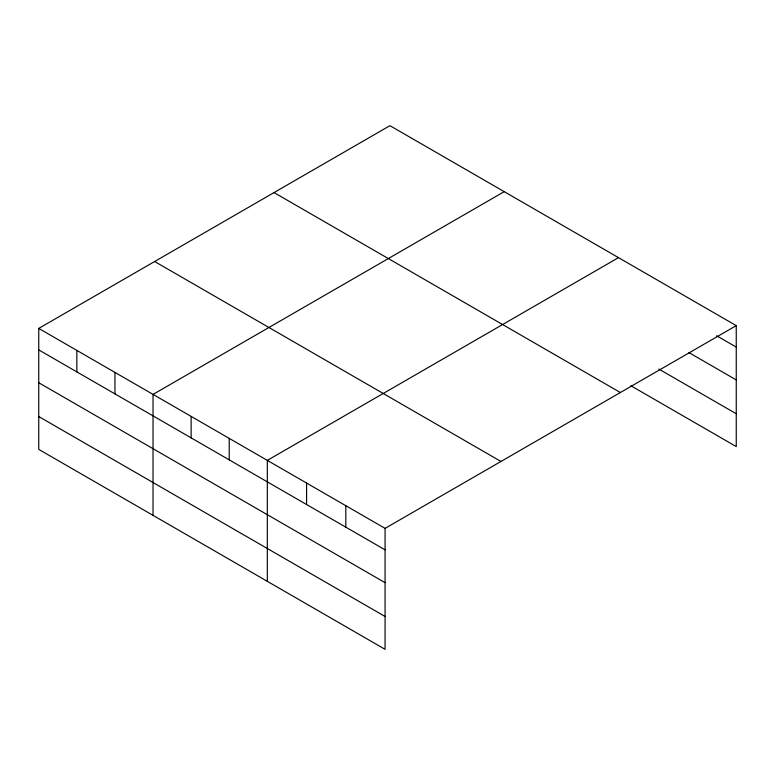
<?xml version="1.0" encoding="UTF-8"?>
<svg xmlns="http://www.w3.org/2000/svg" width="775" height="775" viewBox="0 0 775 775"><rect width="100%" height="100%" fill="white"/><g stroke="black" fill="none" stroke-linecap="round" stroke-linejoin="round"><path stroke-width="1.16" d="M736.25 325.626L389.922 125.676L38.75 328.416L38.75 449.374L385.078 649.324L385.078 528.366L736.25 325.626L736.25 446.584L630.898 385.756M504.215 191.657L153.033 394.407L153.033 515.365M618.498 257.639L267.327 460.389L267.327 581.347M716.623 335.769L736.25 347.093M688.733 352.489L736.25 379.924M658.779 369.026L736.25 413.753M274.04 192.578L620.358 392.528M154.642 261.514L500.96 461.464M38.75 328.416L385.078 528.366M38.75 349.893L385.078 549.843M38.75 382.724L385.078 582.674M38.75 416.543L385.078 616.493M345.824 505.707L345.824 527.184M306.58 483.048L306.58 504.525M229.226 438.388L229.226 459.866M191.134 416.398L191.134 437.875M114.942 372.407L114.942 393.884M76.841 350.416L76.841 371.884"/></g></svg>
